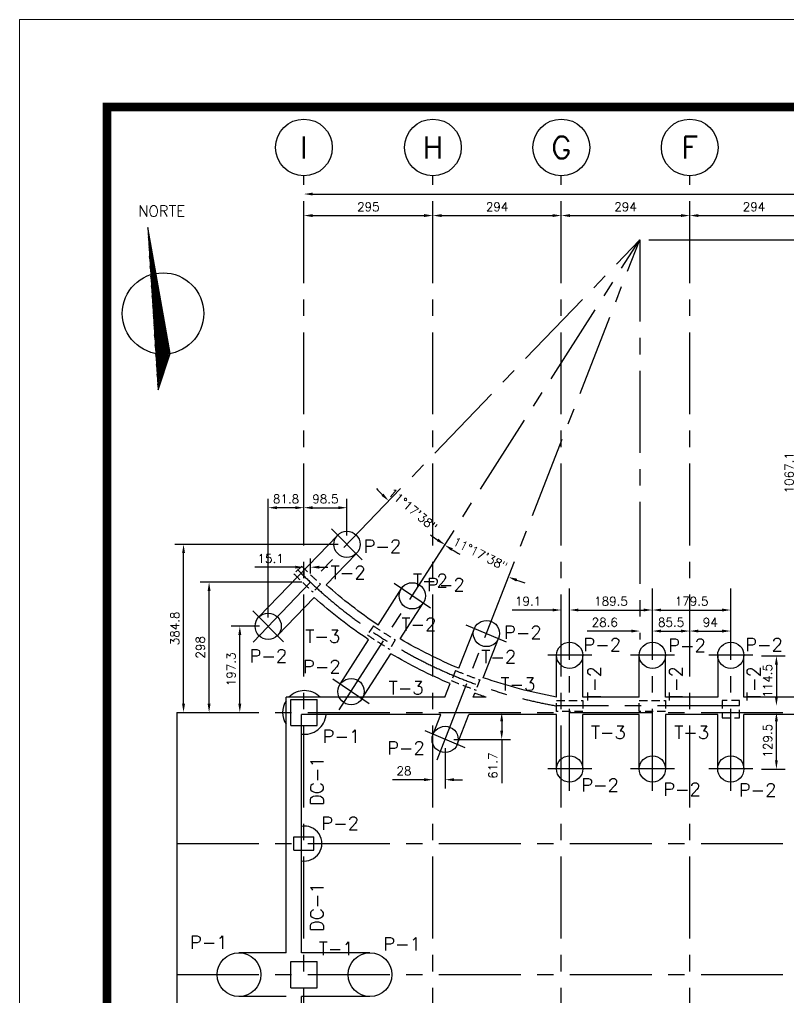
# Model space of a CAD drawing. Header units: inches. Extents: x 86960 to 403024, y -4000 to 57000.
# Drawn here: x 312024 to 329604, y 34640 to 57000 of the extents above; entities that cross this region are included whole.
import ezdxf
from ezdxf.enums import TextEntityAlignment as Align

# ---------------------------------------------------------------- set-up
doc = ezdxf.new("R2010")
doc.units = ezdxf.units.IN
doc.header["$LTSCALE"] = 1500
doc.header["$MEASUREMENT"] = 0
doc.linetypes.add('CENTER', pattern=[2, 1.25, -0.25, 0.25, -0.25])
doc.linetypes.add('HIDDEN2', pattern=[0.1875, 0.125, -0.0625])
doc.layers.get('Defpoints').update_dxf_attribs({"true_color": 0xffffff})
for name, color, linetype in [('3', 3, 'Continuous'), ('4', 4, 'CENTER'), ('5', 7, 'Continuous'), ('6', 7, 'Continuous'), ('8', 1, 'Continuous')]:
    doc.layers.add(name, color=color, linetype=linetype)
doc.layers.add('cambios', color=242, linetype='Continuous', lineweight=60, true_color=0xe00631)
doc.styles.add('ROMANS', font='ROMANS.shx', dxfattribs={"height": 200})
doc.dimstyles.get("Standard").update_dxf_attribs({"dimtxt": 0.18, "dimasz": 0.18, "dimexe": 0.18, "dimexo": 0.0625, "dimgap": 0.09, "dimtad": 0, "dimtih": 1, "dimtoh": 1, "dimdec": 4, "dimzin": 0, "dimdsep": 46, "dimtxsty": 'Standard', "dimcen": 0.09, "dimadec": 0, "dimazin": 0, "dimtfac": 1, "dimtdec": 4, "dimtofl": 0, "dimtmove": 0, "dimatfit": 3, "dimfxl": 1, "dimtolj": 1, "dimtzin": 0, "dimarcsym": 0})

# ---------------------------------------------------------------- blocks, each defined once
blk = doc.blocks.new('*X160')
at = {"color": 0}
for p, q in [((29683, 27986), (29906, 28209)), ((29693, 27978), (29994, 28279)), ((29664, 28003), (29730, 28069)), ((29674, 27995), (29818, 28139)), ((29002, 27358), (29643, 27999)), ((29009, 27348), (29664, 28003)), ((29017, 27338), (29674, 27995)), ((29026, 27329), (29683, 27986)), ((29034, 27319), (29693, 27978)), ((28987, 27378), (29467, 27858)), ((28994, 27368), (29555, 27928)), ((28980, 27389), (29379, 27788)), ((28966, 27411), (29204, 27648)), ((28973, 27400), (29291, 27718)), ((28954, 27434), (29028, 27508)), ((28960, 27422), (29116, 27578)), ((28715, 27212), (28940, 27437)), ((28740, 27220), (28954, 27434)), ((28765, 27228), (28960, 27422)), ((28791, 27235), (28966, 27411)), ((28816, 27243), (28973, 27400)), ((28664, 27197), (28764, 27297)), ((28690, 27205), (28852, 27367)), ((28841, 27250), (28980, 27389)), ((28867, 27258), (28987, 27378)), ((28892, 27265), (28994, 27368)), ((28917, 27273), (29002, 27358)), ((28942, 27281), (29009, 27348)), ((28968, 27288), (29017, 27338)), ((28993, 27296), (29026, 27329)), ((29018, 27303), (29034, 27319)), ((28639, 27190), (28677, 27227))]:
    blk.add_line(p, q, dxfattribs=at)
blk = doc.blocks.new('*D196')
at = {"layer": '5', "color": 0, "lineweight": -2, "transparency": 16777216}
for p, q in [((318534, 52713), (318534, 52713)), ((318734, 52513), (321287, 52513))]:
    blk.add_line(p, q, dxfattribs=at)
at = {"layer": '5', "color": 0, "transparency": 16777216}
for points in [[(318734, 52547), (318734, 52480), (318534, 52513)], [(321287, 52547), (321287, 52480), (321487, 52513)]]:
    blk.add_solid(points, dxfattribs=at)
at = {"layer": 'Defpoints', "color": 0, "transparency": 16777216}
for p in [(318534, 52513), (321487, 52513), (321487, 52513)]:
    blk.add_point(p, dxfattribs=at)
at = {"layer": '5', "color": 0, "transparency": 16777216, "insert": (320010, 52713), "char_height": 200, "attachment_point": 5, "style": 'ROMANS'}
blk.add_mtext('\\A1;295', dxfattribs=at)
blk = doc.blocks.new('*D197')
at = {"layer": '5', "color": 0, "lineweight": -2, "transparency": 16777216}
blk.add_line((321687, 52513), (324227, 52513), dxfattribs=at)
at = {"layer": '5', "color": 0, "transparency": 16777216}
for points in [[(321687, 52547), (321687, 52480), (321487, 52513)], [(324227, 52547), (324227, 52480), (324427, 52513)]]:
    blk.add_solid(points, dxfattribs=at)
at = {"layer": 'Defpoints', "color": 0, "transparency": 16777216}
for p in [(321487, 52513), (324427, 52513), (324427, 52513)]:
    blk.add_point(p, dxfattribs=at)
at = {"layer": '5', "color": 0, "transparency": 16777216, "insert": (322957, 52713), "char_height": 200, "attachment_point": 5, "style": 'ROMANS'}
blk.add_mtext('\\A1;294', dxfattribs=at)
blk = doc.blocks.new('*D198')
at = {"layer": '5', "color": 0, "lineweight": -2, "transparency": 16777216}
blk.add_line((324627, 52513), (327167, 52513), dxfattribs=at)
at = {"layer": '5', "color": 0, "transparency": 16777216}
for points in [[(324627, 52547), (324627, 52480), (324427, 52513)], [(327167, 52547), (327167, 52480), (327367, 52513)]]:
    blk.add_solid(points, dxfattribs=at)
at = {"layer": 'Defpoints', "color": 0, "transparency": 16777216}
for p in [(324427, 52513), (327367, 52513), (327367, 52513)]:
    blk.add_point(p, dxfattribs=at)
at = {"layer": '5', "color": 0, "transparency": 16777216, "insert": (325897, 52713), "char_height": 200, "attachment_point": 5, "style": 'ROMANS'}
blk.add_mtext('\\A1;294', dxfattribs=at)
blk = doc.blocks.new('*D199')
at = {"layer": '5', "color": 0, "lineweight": -2, "transparency": 16777216}
blk.add_line((327567, 52513), (330107, 52513), dxfattribs=at)
at = {"layer": '5', "color": 0, "transparency": 16777216}
for points in [[(327567, 52547), (327567, 52480), (327367, 52513)], [(330107, 52547), (330107, 52480), (330307, 52513)]]:
    blk.add_solid(points, dxfattribs=at)
at = {"layer": 'Defpoints', "color": 0, "transparency": 16777216}
for p in [(327367, 52513), (330307, 52513), (330307, 52513)]:
    blk.add_point(p, dxfattribs=at)
at = {"layer": '5', "color": 0, "transparency": 16777216, "insert": (328837, 52713), "char_height": 200, "attachment_point": 5, "style": 'ROMANS'}
blk.add_mtext('\\A1;294', dxfattribs=at)
blk = doc.blocks.new('*D204')
at = {"layer": '5', "color": 0, "lineweight": -2, "transparency": 16777216}
blk.add_line((318734, 53006), (341867, 53006), dxfattribs=at)
at = {"layer": '5', "color": 0, "transparency": 16777216}
for points in [[(318734, 53039), (318734, 52973), (318534, 53006)], [(341867, 53039), (341867, 52973), (342067, 53006)]]:
    blk.add_solid(points, dxfattribs=at)
at = {"layer": 'Defpoints', "color": 0, "transparency": 16777216}
for p in [(318534, 53006), (342067, 53006), (342067, 53006)]:
    blk.add_point(p, dxfattribs=at)
at = {"layer": '5', "color": 0, "transparency": 16777216, "insert": (330300, 53206), "char_height": 200, "attachment_point": 5, "style": 'ROMANS'}
blk.add_mtext('\\A1;2353.3', dxfattribs=at)
blk = doc.blocks.new('*D302')
at = {"layer": '5', "color": 0, "lineweight": -2, "transparency": 16777216}
for start, end in [(223.3508, 224.7321), (238.7888, 240.1702)]:
    blk.add_arc((326227, 51961), 8296, start, end, dxfattribs=at)
at = {"layer": '5', "color": 0, "transparency": 16777216}
for points in [[(320357, 46147), (320310, 46099), (320476, 45983)], [(321910, 44838), (321946, 44895), (321758, 44972)]]:
    blk.add_solid(points, dxfattribs=at)
at = {"layer": 'Defpoints', "color": 0, "transparency": 16777216}
for p in [(326227, 51961), (326227, 51961), (321309, 45281), (317369, 42753), (319344, 41197)]:
    blk.add_point(p, dxfattribs=at)
at = {"layer": '5', "color": 0, "transparency": 16777216, "insert": (321029, 45779), "char_height": 200, "attachment_point": 5, "rotation": 319.9474, "style": 'ROMANS'}
blk.add_mtext('\\A1;11°17\'38"', dxfattribs=at)
blk = doc.blocks.new('*D303')
at = {"layer": '5', "color": 0, "lineweight": -2, "transparency": 16777216}
for start, end in [(234.6418, 236.0246), (250.0841, 251.4669)]:
    blk.add_arc((326227, 51961), 8287, start, end, dxfattribs=at)
at = {"layer": '5', "color": 0, "transparency": 16777216}
for points in [[(321614, 45117), (321577, 45061), (321763, 44979)], [(323392, 44139), (323416, 44201), (323217, 44240)]]:
    blk.add_solid(points, dxfattribs=at)
at = {"layer": 'Defpoints', "color": 0, "transparency": 16777216}
for p in [(326227, 51961), (326227, 51961), (322231, 44701), (319344, 41197), (321586, 40057)]:
    blk.add_point(p, dxfattribs=at)
at = {"layer": '5', "color": 0, "transparency": 16777216, "insert": (322571, 44769), "char_height": 200, "attachment_point": 5, "rotation": 333.0544, "style": 'ROMANS'}
blk.add_mtext('\\A1;11°17\'38"', dxfattribs=at)
blk = doc.blocks.new('*D304')
at = {"layer": '5', "color": 0, "lineweight": -2, "transparency": 16777216}
for p, q in [((326427, 51961), (330043, 51961)), ((329843, 51761), (329843, 41490)), ((329858, 41290), (330043, 41290))]:
    blk.add_line(p, q, dxfattribs=at)
at = {"layer": '5', "color": 0, "transparency": 16777216}
for points in [[(329809, 51761), (329876, 51761), (329843, 51961)], [(329809, 41490), (329876, 41490), (329843, 41290)]]:
    blk.add_solid(points, dxfattribs=at)
at = {"layer": 'Defpoints', "color": 0, "transparency": 16777216}
for p in [(326227, 51961), (329658, 41290), (329843, 41290)]:
    blk.add_point(p, dxfattribs=at)
at = {"layer": '5', "color": 0, "transparency": 16777216, "insert": (329643, 46626), "char_height": 200, "attachment_point": 5, "rotation": 90, "style": 'ROMANS'}
blk.add_mtext('\\A1;1067.1', dxfattribs=at)
blk = doc.blocks.new('*D222')
at = {"layer": '5', "color": 0, "lineweight": -2, "transparency": 16777216}
for p, q in [((329007, 42435), (329551, 42435)), ((329351, 42235), (329351, 41490))]:
    blk.add_line(p, q, dxfattribs=at)
at = {"layer": '5', "color": 0, "transparency": 16777216}
for points in [[(329318, 42235), (329384, 42235), (329351, 42435)], [(329318, 41490), (329384, 41490), (329351, 41290)]]:
    blk.add_solid(points, dxfattribs=at)
at = {"layer": 'Defpoints', "color": 0, "transparency": 16777216}
for p in [(328807, 42435), (329351, 41290), (329351, 41290)]:
    blk.add_point(p, dxfattribs=at)
at = {"layer": '5', "color": 0, "transparency": 16777216, "insert": (329151, 41863), "char_height": 200, "attachment_point": 5, "rotation": 90, "style": 'ROMANS'}
blk.add_mtext('\\A1;114.5', dxfattribs=at)
blk = doc.blocks.new('*D223')
at = {"layer": '5', "color": 0, "lineweight": -2, "transparency": 16777216}
blk.add_line((324818, 43485), (326312, 43485), dxfattribs=at)
at = {"layer": '5', "color": 0, "transparency": 16777216}
for points in [[(324818, 43518), (324818, 43452), (324618, 43485)], [(326312, 43518), (326312, 43452), (326512, 43485)]]:
    blk.add_solid(points, dxfattribs=at)
at = {"layer": 'Defpoints', "color": 0, "transparency": 16777216}
for p in [(324618, 43485), (326512, 43485), (326512, 43485)]:
    blk.add_point(p, dxfattribs=at)
at = {"layer": '5', "color": 0, "transparency": 16777216, "insert": (325565, 43685), "char_height": 200, "attachment_point": 5, "style": 'ROMANS'}
blk.add_mtext('\\A1;189.5', dxfattribs=at)
blk = doc.blocks.new('*D224')
at = {"layer": '5', "color": 0, "lineweight": -2, "transparency": 16777216}
blk.add_line((326712, 43485), (328107, 43485), dxfattribs=at)
at = {"layer": '5', "color": 0, "transparency": 16777216}
for points in [[(326712, 43518), (326712, 43452), (326512, 43485)], [(328107, 43518), (328107, 43452), (328307, 43485)]]:
    blk.add_solid(points, dxfattribs=at)
at = {"layer": 'Defpoints', "color": 0, "transparency": 16777216}
for p in [(326512, 43485), (328307, 43485), (328307, 43485)]:
    blk.add_point(p, dxfattribs=at)
at = {"layer": '5', "color": 0, "transparency": 16777216, "insert": (327410, 43685), "char_height": 200, "attachment_point": 5, "style": 'ROMANS'}
blk.add_mtext('\\A1;179.5', dxfattribs=at)
blk = doc.blocks.new('*D225')
at = {"layer": '5', "color": 0, "lineweight": -2, "transparency": 16777216}
for p, q in [((329351, 40045), (329351, 40940)), ((329007, 39845), (329551, 39845))]:
    blk.add_line(p, q, dxfattribs=at)
at = {"layer": '5', "color": 0, "transparency": 16777216}
for points in [[(329318, 40940), (329384, 40940), (329351, 41140)], [(329318, 40045), (329384, 40045), (329351, 39845)]]:
    blk.add_solid(points, dxfattribs=at)
at = {"layer": 'Defpoints', "color": 0, "transparency": 16777216}
for p in [(329351, 41140), (329351, 41140), (328807, 39845)]:
    blk.add_point(p, dxfattribs=at)
at = {"layer": '5', "color": 0, "transparency": 16777216, "insert": (329151, 40493), "char_height": 200, "attachment_point": 5, "rotation": 90, "style": 'ROMANS'}
blk.add_mtext('\\A1;129.5', dxfattribs=at)
blk = doc.blocks.new('*D305')
at = {"layer": '5', "color": 0, "lineweight": -2, "transparency": 16777216}
for p, q in [((323062, 40940), (323062, 40723)), ((321967, 40523), (323262, 40523)), ((323062, 40523), (323062, 39523))]:
    blk.add_line(p, q, dxfattribs=at)
at = {"layer": '5', "color": 0, "transparency": 16777216}
for points in [[(323028, 40940), (323095, 40940), (323062, 41140)], [(323028, 40723), (323095, 40723), (323062, 40523)]]:
    blk.add_solid(points, dxfattribs=at)
at = {"layer": 'Defpoints', "color": 0, "transparency": 16777216}
for p in [(323062, 41140), (321767, 40523), (323062, 40523)]:
    blk.add_point(p, dxfattribs=at)
at = {"layer": '5', "color": 0, "transparency": 16777216, "insert": (322862, 39923), "char_height": 200, "attachment_point": 5, "rotation": 90, "style": 'ROMANS'}
blk.add_mtext('\\A1;61.7', dxfattribs=at)
blk = doc.blocks.new('*D306')
at = {"layer": '5', "color": 0, "lineweight": -2, "transparency": 16777216}
for p, q in [((317516, 43113), (316867, 43113)), ((317067, 41340), (317067, 42913))]:
    blk.add_line(p, q, dxfattribs=at)
at = {"layer": '5', "color": 0, "transparency": 16777216}
for points in [[(317033, 42913), (317100, 42913), (317067, 43113)], [(317033, 41340), (317100, 41340), (317067, 41140)]]:
    blk.add_solid(points, dxfattribs=at)
at = {"layer": 'Defpoints', "color": 0, "transparency": 16777216}
for p in [(317067, 43113), (317716, 43113), (317067, 41140)]:
    blk.add_point(p, dxfattribs=at)
at = {"layer": '5', "color": 0, "transparency": 16777216, "insert": (316867, 42127), "char_height": 200, "attachment_point": 5, "rotation": 90, "style": 'ROMANS'}
blk.add_mtext('\\A1;197.3', dxfattribs=at)
blk = doc.blocks.new('*D307')
at = {"layer": '5', "color": 0, "lineweight": -2, "transparency": 16777216}
for p, q in [((317716, 43313), (317716, 46027)), ((318334, 45827), (317916, 45827))]:
    blk.add_line(p, q, dxfattribs=at)
at = {"layer": '5', "color": 0, "transparency": 16777216}
for points in [[(317916, 45860), (317916, 45793), (317716, 45827)], [(318334, 45860), (318334, 45793), (318534, 45827)]]:
    blk.add_solid(points, dxfattribs=at)
at = {"layer": 'Defpoints', "color": 0, "transparency": 16777216}
for p in [(317716, 45827), (318534, 45827), (317716, 43113)]:
    blk.add_point(p, dxfattribs=at)
at = {"layer": '5', "color": 0, "transparency": 16777216, "insert": (318125, 46027), "char_height": 200, "attachment_point": 5, "style": 'ROMANS'}
blk.add_mtext('\\A1;81.8', dxfattribs=at)
blk = doc.blocks.new('*D308')
at = {"layer": '5', "color": 0, "lineweight": -2, "transparency": 16777216}
for p, q in [((319519, 45188), (319519, 46027)), ((318734, 45827), (319319, 45827))]:
    blk.add_line(p, q, dxfattribs=at)
at = {"layer": '5', "color": 0, "transparency": 16777216}
for points in [[(318734, 45860), (318734, 45793), (318534, 45827)], [(319319, 45860), (319319, 45793), (319519, 45827)]]:
    blk.add_solid(points, dxfattribs=at)
at = {"layer": 'Defpoints', "color": 0, "transparency": 16777216}
for p in [(318534, 45827), (319519, 45827), (319519, 44988)]:
    blk.add_point(p, dxfattribs=at)
at = {"layer": '5', "color": 0, "transparency": 16777216, "insert": (319027, 46027), "char_height": 200, "attachment_point": 5, "style": 'ROMANS'}
blk.add_mtext('\\A1;98.5', dxfattribs=at)
blk = doc.blocks.new('*D309')
at = {"layer": '5', "color": 0, "lineweight": -2, "transparency": 16777216}
for p, q in [((319319, 44988), (315579, 44988)), ((315779, 41340), (315779, 44788))]:
    blk.add_line(p, q, dxfattribs=at)
at = {"layer": '5', "color": 0, "transparency": 16777216}
for points in [[(315745, 44788), (315812, 44788), (315779, 44988)], [(315745, 41340), (315812, 41340), (315779, 41140)]]:
    blk.add_solid(points, dxfattribs=at)
at = {"layer": 'Defpoints', "color": 0, "transparency": 16777216}
for p in [(315779, 44988), (319519, 44988), (315779, 41140)]:
    blk.add_point(p, dxfattribs=at)
at = {"layer": '5', "color": 0, "transparency": 16777216, "insert": (315579, 43064), "char_height": 200, "attachment_point": 5, "rotation": 90, "style": 'ROMANS'}
blk.add_mtext('\\A1;384.8', dxfattribs=at)
blk = doc.blocks.new('*D310')
at = {"layer": '5', "color": 0, "lineweight": -2, "transparency": 16777216}
for p, q in [((318484, 44120), (316163, 44120)), ((316363, 41340), (316363, 43920))]:
    blk.add_line(p, q, dxfattribs=at)
at = {"layer": '5', "color": 0, "transparency": 16777216}
for points in [[(316330, 43920), (316397, 43920), (316363, 44120)], [(316330, 41340), (316397, 41340), (316363, 41140)]]:
    blk.add_solid(points, dxfattribs=at)
at = {"layer": 'Defpoints', "color": 0, "transparency": 16777216}
for p in [(316363, 44120), (318684, 44120), (316363, 41140)]:
    blk.add_point(p, dxfattribs=at)
at = {"layer": '5', "color": 0, "transparency": 16777216, "insert": (316163, 42630), "char_height": 200, "attachment_point": 5, "rotation": 90, "style": 'ROMANS'}
blk.add_mtext('\\A1;298', dxfattribs=at)
blk = doc.blocks.new('*D311')
at = {"layer": '5', "color": 0, "lineweight": -2, "transparency": 16777216}
for p, q in [((318684, 44320), (318684, 44665)), ((318334, 44465), (317410, 44465)), ((318534, 44391), (318534, 44265)), ((318884, 44465), (319084, 44465))]:
    blk.add_line(p, q, dxfattribs=at)
at = {"layer": '5', "color": 0, "transparency": 16777216}
for points in [[(318334, 44499), (318334, 44432), (318534, 44465)], [(318884, 44499), (318884, 44432), (318684, 44465)]]:
    blk.add_solid(points, dxfattribs=at)
at = {"layer": 'Defpoints', "color": 0, "transparency": 16777216}
for p in [(318534, 44591), (318534, 44465), (318684, 44120)]:
    blk.add_point(p, dxfattribs=at)
at = {"layer": '5', "color": 0, "transparency": 16777216, "insert": (317772, 44665), "char_height": 200, "attachment_point": 5, "style": 'ROMANS'}
blk.add_mtext('\\A1;15.1', dxfattribs=at)
blk = doc.blocks.new('*D312')
at = {"layer": '5', "color": 0, "lineweight": -2, "transparency": 16777216}
for p, q in [((321767, 40323), (321767, 39402)), ((321287, 39602), (320563, 39602)), ((321967, 39602), (322167, 39602))]:
    blk.add_line(p, q, dxfattribs=at)
at = {"layer": '5', "color": 0, "transparency": 16777216}
for points in [[(321287, 39635), (321287, 39568), (321487, 39602)], [(321967, 39635), (321967, 39568), (321767, 39602)]]:
    blk.add_solid(points, dxfattribs=at)
at = {"layer": 'Defpoints', "color": 0, "transparency": 16777216}
for p in [(321767, 40523), (321487, 39602), (321487, 39602)]:
    blk.add_point(p, dxfattribs=at)
at = {"layer": '5', "color": 0, "transparency": 16777216, "insert": (320825, 39802), "char_height": 200, "attachment_point": 5, "style": 'ROMANS'}
blk.add_mtext('\\A1;28', dxfattribs=at)
blk = doc.blocks.new('*D226')
at = {"layer": '5', "color": 0, "lineweight": -2, "transparency": 16777216}
for p, q in [((324227, 43485), (323303, 43485)), ((324818, 43485), (325018, 43485))]:
    blk.add_line(p, q, dxfattribs=at)
at = {"layer": '5', "color": 0, "transparency": 16777216}
for points in [[(324227, 43518), (324227, 43452), (324427, 43485)], [(324818, 43518), (324818, 43452), (324618, 43485)]]:
    blk.add_solid(points, dxfattribs=at)
at = {"layer": 'Defpoints', "color": 0, "transparency": 16777216}
for p in [(324427, 43485), (324427, 43485), (324618, 43485)]:
    blk.add_point(p, dxfattribs=at)
at = {"layer": '5', "color": 0, "transparency": 16777216, "insert": (323665, 43685), "char_height": 200, "attachment_point": 5, "style": 'ROMANS'}
blk.add_mtext('\\A1;19.1', dxfattribs=at)
blk = doc.blocks.new('*D227')
at = {"layer": '5', "color": 0, "lineweight": -2, "transparency": 16777216}
for p, q in [((326027, 43004), (325017, 43004)), ((326712, 43004), (326912, 43004))]:
    blk.add_line(p, q, dxfattribs=at)
at = {"layer": '5', "color": 0, "transparency": 16777216}
for points in [[(326027, 43037), (326027, 42970), (326227, 43004)], [(326712, 43037), (326712, 42970), (326512, 43004)]]:
    blk.add_solid(points, dxfattribs=at)
at = {"layer": 'Defpoints', "color": 0, "transparency": 16777216}
for p in [(326227, 43004), (326227, 43004), (326512, 43004)]:
    blk.add_point(p, dxfattribs=at)
at = {"layer": '5', "color": 0, "transparency": 16777216, "insert": (325422, 43204), "char_height": 200, "attachment_point": 5, "style": 'ROMANS'}
blk.add_mtext('\\A1;28.6', dxfattribs=at)
blk = doc.blocks.new('*D228')
at = {"layer": '5', "color": 0, "lineweight": -2, "transparency": 16777216}
blk.add_line((326712, 43004), (327167, 43004), dxfattribs=at)
at = {"layer": '5', "color": 0, "transparency": 16777216}
for points in [[(326712, 43037), (326712, 42970), (326512, 43004)], [(327167, 43037), (327167, 42970), (327367, 43004)]]:
    blk.add_solid(points, dxfattribs=at)
at = {"layer": 'Defpoints', "color": 0, "transparency": 16777216}
for p in [(326512, 43004), (327367, 43004), (327367, 43004)]:
    blk.add_point(p, dxfattribs=at)
at = {"layer": '5', "color": 0, "transparency": 16777216, "insert": (326940, 43204), "char_height": 200, "attachment_point": 5, "style": 'ROMANS'}
blk.add_mtext('\\A1;85.5', dxfattribs=at)
blk = doc.blocks.new('*D229')
at = {"layer": '5', "color": 0, "lineweight": -2, "transparency": 16777216}
for p, q in [((327567, 43004), (328107, 43004)), ((328307, 42804), (328307, 42804))]:
    blk.add_line(p, q, dxfattribs=at)
at = {"layer": '5', "color": 0, "transparency": 16777216}
for points in [[(327567, 43037), (327567, 42970), (327367, 43004)], [(328107, 43037), (328107, 42970), (328307, 43004)]]:
    blk.add_solid(points, dxfattribs=at)
at = {"layer": 'Defpoints', "color": 0, "transparency": 16777216}
for p in [(327367, 43004), (328307, 43004), (328307, 43004)]:
    blk.add_point(p, dxfattribs=at)
at = {"layer": '5', "color": 0, "transparency": 16777216, "insert": (327837, 43204), "char_height": 200, "attachment_point": 5, "style": 'ROMANS'}
blk.add_mtext('\\A1;94', dxfattribs=at)

msp = doc.modelspace()

# ---------------------------------------------------------------- linework, layer by layer
at = {"const_width": 198}
msp.add_lwpolyline([(314024.05, -1999.97), (401024.05, -1999.97), (401024.05, 55000.03), (314024.05, 55000.03)], close=True, dxfattribs=at)
at = {"layer": '3'}
for p, q in [((317505.6, 43327.37), (319308.67, 45201.92)), ((319044.2, 44061.46), (319729.74, 44774.17)), ((320231.88, 43141.9), (320766.43, 43977.98)), ((317926.67, 42899.62), (318766.72, 43772.98)), ((320739.82, 42822.49), (321263.12, 43640.98)), ((322080.27, 42151.65), (322435.66, 43063.23)), ((319365.39, 41786.61), (320016.38, 42804.82)), ((322640.39, 41936.53), (322988.73, 42830.03)), ((319862.07, 41449.61), (320524.22, 42485.28)), ((324317.64, 41493.26), (324317.64, 42456.98)), ((324917.64, 41490.11), (324917.64, 42440.59)), ((326212.22, 41490.11), (326212.22, 42456.98)), ((328606.84, 41490.11), (328606.84, 42440.59)), ((321763.88, 41490.11), (321884.66, 41799.9)), ((321763.88, 41490.11), (318125.34, 41490.11)), ((322407.87, 41490.11), (322443.68, 41581.96)), ((322709.82, 41490.11), (322407.87, 41490.11)), ((326212.22, 41490.11), (324917.64, 41490.11)), ((330306.94, 41490.11), (328606.84, 41490.11)), ((321666.42, 41090.11), (318475.34, 41090.11)), ((321490.91, 40639.91), (321666.42, 41090.11)), ((322043.97, 40406.71), (322310.4, 41090.11)), ((324317.64, 41090.11), (322310.4, 41090.11)), ((324317.64, 39856.01), (324317.64, 41090.11)), ((326212.22, 41090.11), (324917.64, 41090.11)), ((324917.64, 39839.62), (324917.64, 41090.11)), ((326212.22, 39856.01), (326212.22, 41090.11)), ((328606.84, 39839.62), (328606.84, 41090.11)), ((330306.94, 41090.11), (328606.84, 41090.11)), ((318125.34, 35640.11), (317046.94, 35640.11)), ((320046.94, 35640.11), (318475.34, 35640.11)), ((318125.34, 34640.11), (317046.94, 34640.11)), ((320046.94, 34640.11), (318475.34, 34640.11))]:
    msp.add_line(p, q, dxfattribs=at)
at = {"layer": '3', "color": 7, "linetype": 'HIDDEN2'}
for p, q in [((318484.88, 44490.5), (318306.72, 44315.12)), ((318484.9, 44490.49), (318306.73, 44315.11)), ((318912.35, 44079.34), (318744.02, 43894.5)), ((318912.34, 44079.34), (318744.02, 43894.5)), ((320127.3, 43121.91), (319986.94, 42915.03)), ((320627, 42802.43), (320498.14, 42588.2)), ((322005.93, 42101.47), (321908.8, 41871.11)), ((322558.52, 41886.04), (322474.11, 41650.73))]:
    msp.add_line(p, q, dxfattribs=at)
at = {"layer": '3', "lineweight": -2}
for p, q in [((318125.34, 35640.11), (318125.34, 41490.11)), ((318475.34, 35640.11), (318475.34, 41090.11)), ((318475.34, 29640.11), (318475.34, 34640.11))]:
    msp.add_line(p, q, dxfattribs=at)
at = {"layer": '3'}
for points in [[(320231.88, 43141.9, -0.03484939), (319044.2, 44061.46, -0.03484939)], [(320016.38, 42804.82, -0.03536657), (318766.72, 43772.98, -0.03536657)], [(322080.27, 42151.65, -0.034777), (320739.82, 42822.49, -0.034777)], [(321884.66, 41799.9, -0.0340775), (320524.22, 42485.28, -0.0340775)], [(324317.64, 41493.26, -0.04026666), (322640.39, 41936.53, -0.04026666)], [(322709.82, 41490.11, -0.00629126), (322443.68, 41581.96, -0.00629126)]]:
    msp.add_lwpolyline(points, format="xyb", dxfattribs=at)
for points in [[(328006.84, 42456.98), (328006.84, 41490.11), (326812.22, 41490.11), (326812.22, 42440.59)], [(326212.22, 41490.11), (324917.64, 41490.11)], [(324317.64, 41090.11), (324300.22, 41090.11)], [(326212.22, 41090.11), (324917.64, 41090.11)], [(328006.84, 39856.01), (328006.84, 41090.11), (326812.22, 41090.11), (326812.22, 39839.62)]]:
    msp.add_lwpolyline(points, dxfattribs=at)
at = {"layer": '3', "color": 7, "linetype": 'HIDDEN2'}
for points in [[(324917.64, 41415.11), (324917.64, 41165.11), (324317.64, 41165.11), (324317.64, 41415.11)], [(326812.22, 41415.11), (326812.22, 41165.11), (326212.22, 41165.11), (326212.22, 41415.11)], [(328106.84, 41415.11), (328106.84, 41015.11), (328506.84, 41015.11), (328506.84, 41415.11)]]:
    msp.add_lwpolyline(points, close=True, dxfattribs=at)
at = {"layer": '3'}
for centre, radius in [((319519.21, 44988.05), 300.11), ((321014.77, 43809.48), 300.11), ((317716.13, 43113.49), 300.11), ((322712.19, 42946.63), 300.11), ((324617.64, 42448.79), 300.11), ((326512.22, 42448.79), 300.11), ((328306.84, 42448.79), 300.11), ((319613.73, 41618.11), 300.11), ((321767.44, 40523.31), 300.11), ((324617.64, 39847.82), 300.11), ((326512.22, 39847.82), 300.11), ((328306.84, 39847.82), 300.11), ((317046.94, 35140.11), 500), ((320046.94, 35140.11), 500)]:
    msp.add_circle(centre, radius, dxfattribs=at)
at = {"layer": '3', "color": 7, "linetype": 'HIDDEN2'}
for radius, start, end in [(11113.43, 224.549303, 227.677817), (11113.43, 224.549345, 227.67786), (10863.43, 224.549345, 227.67786), (10863.43, 235.843149, 238.971664), (11113.43, 235.843149, 238.971664), (10863.43, 247.137038, 250.265552), (11113.43, 247.137038, 250.265552)]:
    msp.add_arc((326226.68, 52111.44), radius, start, end, dxfattribs=at)
at = {"layer": '3'}
for centre, radius, start, end in [((318546.94, 41140.11), 500, 44.427004, 135.572996), ((318546.94, 41140.11), 500, 147.479591, 212.520409), ((318546.94, 41140.11), 500, 261.766941, 354.26083), ((318546.94, 38140.11), 400, 259.688482, 100.311518)]:
    msp.add_arc(centre, radius, start, end, dxfattribs=at)
at = {"layer": '4', "lineweight": -2}
for p, q in [((318533.94, -34.89), (318533.94, 53421.34)), ((321486.94, -34.89), (321486.94, 53421.34)), ((324426.94, -34.89), (324426.94, 53421.34)), ((327366.94, -34.89), (327366.94, 53421.34)), ((315625.34, 41140.11), (346501.21, 41140.11)), ((315625.34, 38140.11), (346501.21, 38140.11)), ((315625.34, 35140.11), (346501.21, 35140.11))]:
    msp.add_line(p, q, dxfattribs=at)
at = {"layer": '4'}
for p, q in [((317369.39, 42753), (326226.68, 51961.44)), ((319344.3, 41196.69), (326226.68, 51961.44)), ((321585.76, 40057.29), (326226.68, 51961.44)), ((326226.68, 51961.44), (326226.68, 42811.53)), ((319870.1, 44631.59), (319168.31, 45344.51)), ((321428.68, 43528.65), (320600.87, 44090.32)), ((324617.64, 39347.63), (324617.64, 43980.76)), ((326512.22, 39347.63), (326512.22, 43980.76)), ((328306.84, 39347.63), (328306.84, 43980.76)), ((318067.02, 42757.04), (317365.24, 43469.95)), ((323173.08, 42752.3), (322251.3, 43140.97)), ((325122, 42448.79), (324117.43, 42448.79)), ((327016.57, 42448.79), (326012, 42448.79)), ((328811.2, 42448.79), (327806.63, 42448.79)), ((320027.64, 41337.27), (319199.82, 41898.94)), ((322228.33, 40328.97), (321306.55, 40717.65)), ((325122, 39847.82), (324117.43, 39847.82)), ((327016.57, 39847.82), (326012, 39847.82)), ((328811.2, 39847.82), (327806.63, 39847.82))]:
    msp.add_line(p, q, dxfattribs=at)
msp.add_lwpolyline([(328506.89, 41290.11), (324317.75, 41290.11, -0.15590655), (318395.92, 44402.8)], format="xyb", dxfattribs=at)
at = {"layer": '4', "color": 2, "linetype": 'Continuous'}
for centre in [(318533.94, 54071.34), (321486.94, 54071.34), (324426.94, 54071.34), (327366.94, 54071.34)]:
    msp.add_circle(centre, 650, dxfattribs=at)
at = {"layer": '6'}
for p, q in [((315470.3, 49354.46), (314961.24, 52241.51)), ((314961.24, 52241.51), (315196.04, 48524.84)), ((315196.04, 48524.84), (315470.3, 49354.46)), ((315625.34, 41140.11), (315625.34, 5140.11))]:
    msp.add_line(p, q, dxfattribs=at)
at = {"layer": '6', "color": 2}
msp.add_circle((315308.54, 50271.89), 931.58, dxfattribs=at)
at = {"layer": '8', "lineweight": -2}
for p, q in [((318233.94, 41440.11), (318833.94, 41440.11)), ((318233.94, 40840.11), (318233.94, 41440.11)), ((318833.94, 40840.11), (318833.94, 41440.11)), ((318233.94, 40840.11), (318833.94, 40840.11)), ((318303.94, 38290.11), (318763.94, 38290.11)), ((318303.94, 37990.11), (318303.94, 38290.11)), ((318763.94, 37990.11), (318763.94, 38290.11)), ((318303.94, 37990.11), (318763.94, 37990.11)), ((318233.94, 35440.11), (318833.94, 35440.11)), ((318233.94, 34840.11), (318233.94, 35440.11)), ((318833.94, 34840.11), (318833.94, 35440.11)), ((318233.94, 34840.11), (318833.94, 34840.11))]:
    msp.add_line(p, q, dxfattribs=at)
at = {"layer": 'cambios', "color": 7, "lineweight": 5}
msp.add_lwpolyline([(312024.05, 57000.03), (403024.05, 57000.03), (403024.05, -3999.97), (312024.05, -3999.97)], close=True, dxfattribs=at)

# ---------------------------------------------------------------- block references
at = {"layer": '6', "xscale": 1.99999999999503, "yscale": 2, "zscale": 2, "rotation": 55.00000000004638}
msp.add_blockref('*X160', (326897.28, -29555.59), dxfattribs=at)

# ---------------------------------------------------------------- texts
at = {"layer": '4', "color": 2, "style": 'ROMANS'}
for s, p in [('I', (318533.94, 54071.34)), ('H', (321486.94, 54071.34)), ('G', (324426.94, 54071.34)), ('F', (327366.94, 54071.34))]:
    msp.add_text(s, height=500, dxfattribs=at).set_placement(p, align=Align.MIDDLE)
at = {"layer": '6', "color": 2, "style": 'ROMANS'}
for s, height, p in [('NORTE', 250, (314741.58, 52490.48)), ('P-2', 300, (319900.2, 44795.23)), ('P-2', 300, (321352.65, 43914.64)), ('P-2', 300, (323115.18, 42822.06)), ('P-2', 300, (324932.09, 42541.45)), ('P-2', 300, (326874.14, 42525.15)), ('P-2', 300, (328636.66, 42541.45)), ('P-2', 300, (317289.04, 42283.92)), ('P-2', 300, (318513.02, 42039.31)), ('P-1', 300, (318963.52, 40442.88)), ('P-2', 300, (320439.19, 40176.21)), ('P-2', 300, (324883.13, 39328.93)), ('P-2', 300, (326759.9, 39231.09)), ('P-2', 300, (328489.79, 39214.78)), ('P-2', 300, (318932.95, 38453.63)), ('P-1', 300, (315925.72, 35728.33)), ('P-1', 300, (320350.84, 35691.48))]:
    msp.add_text(s, height=height, dxfattribs=at).set_placement(p)
at = {"layer": '6', "color": 3, "style": 'ROMANS'}
for s, p in [('T-2', (319148.9, 44193.59)), ('T-2', (321030.81, 44010.96)), ('T-2', (321030.81, 44010.96)), ('T-2', (320767.37, 43008.78)), ('T-3', (318567.36, 42734.1)), ('T-2', (322597.15, 42265.56)), ('T-3', (320476.8, 41554.28)), ('T-3', (323034.9, 41640.09)), ('T-3', (325104.75, 40534.6)), ('T-3', (327013.36, 40534.6)), ('T-1', (318874.41, 35589.05))]:
    msp.add_text(s, height=300, dxfattribs=at).set_placement(p)
for s, p in [('T-2', (325332.14, 41404.03)), ('T-2', (325332.14, 41404.03)), ('T-2', (327202.02, 41404.03)), ('T-2', (328984.77, 41404.03)), ('DC-1', (318981.67, 39002.57)), ('DC-1', (318981.67, 36118.01))]:
    msp.add_text(s, height=300, rotation=90, dxfattribs=at).set_placement(p)

# ---------------------------------------------------------------- dimensions: what is measured, and where the dimension line sits
at = {"layer": '5'}
for base, p1, p2, override, picture, middle in [((342066.94, 53006.03), (318533.94, 53006.03), (342066.94, 53006.03), {"dimtxt": 200, "dimasz": 200, "dimexe": 200, "dimexo": 200, "dimgap": 100, "dimtad": 1, "dimtih": 0, "dimtoh": 0, "dimdec": 1, "dimlfac": 0.1, "dimzin": 12, "dimtxsty": 'ROMANS', "dimazin": 3, "dimtdec": 1}, '*D204', (330300.44, 53206.03)), ((321486.94, 52513.41), (318533.94, 52513.41), (321486.94, 52513.41), {"dimtxt": 200, "dimasz": 200, "dimexe": 200, "dimexo": 200, "dimgap": 100, "dimtad": 1, "dimtih": 0, "dimtoh": 0, "dimdec": 0, "dimlfac": 0.1, "dimtxsty": 'ROMANS', "dimazin": 3, "dimtdec": 0}, '*D196', (320010.44, 52713.41)), ((324426.94, 52513.41), (321486.94, 52513.41), (324426.94, 52513.41), {"dimtxt": 200, "dimasz": 200, "dimexe": 200, "dimexo": 200, "dimgap": 100, "dimtad": 1, "dimtih": 0, "dimtoh": 0, "dimdec": 0, "dimlfac": 0.1, "dimtxsty": 'ROMANS', "dimazin": 3, "dimtdec": 0}, '*D197', (322956.94, 52713.41)), ((327366.94, 52513.41), (324426.94, 52513.41), (327366.94, 52513.41), {"dimtxt": 200, "dimasz": 200, "dimexe": 200, "dimexo": 200, "dimgap": 100, "dimtad": 1, "dimtih": 0, "dimtoh": 0, "dimdec": 0, "dimlfac": 0.1, "dimtxsty": 'ROMANS', "dimazin": 3, "dimtdec": 0}, '*D198', (325896.94, 52713.41)), ((330306.94, 52513.41), (327366.94, 52513.41), (330306.94, 52513.41), {"dimtxt": 200, "dimasz": 200, "dimexe": 200, "dimexo": 200, "dimgap": 100, "dimtad": 1, "dimtih": 0, "dimtoh": 0, "dimdec": 1, "dimlfac": 0.1, "dimzin": 12, "dimtxsty": 'ROMANS', "dimazin": 3, "dimtdec": 1}, '*D199', (328836.94, 52713.41)), ((317716.13, 45826.6), (318533.94, 45826.6), (317716.13, 43113.49), {"dimtxt": 200, "dimasz": 200, "dimexe": 200, "dimexo": 200, "dimgap": 100, "dimtad": 1, "dimtih": 0, "dimtoh": 0, "dimdec": 1, "dimlfac": 0.1, "dimzin": 12, "dimtxsty": 'ROMANS', "dimaunit": 1, "dimadec": 3, "dimazin": 3, "dimtdec": 1}, '*D307', (318125.04, 46026.6)), ((319519.21, 45826.6), (318533.94, 45826.6), (319519.21, 44988.05), {"dimtxt": 200, "dimasz": 200, "dimexe": 200, "dimexo": 200, "dimgap": 100, "dimtad": 1, "dimtih": 0, "dimtoh": 0, "dimdec": 1, "dimlfac": 0.1, "dimzin": 12, "dimtxsty": 'ROMANS', "dimaunit": 1, "dimadec": 3, "dimazin": 3, "dimtdec": 1}, '*D308', (319026.58, 46026.6)), ((318533.94, 44465.32), (318684.49, 44120.24), (318533.94, 44590.91), {"dimtxt": 200, "dimasz": 200, "dimexe": 200, "dimexo": 200, "dimgap": 100, "dimtad": 1, "dimtih": 0, "dimtoh": 0, "dimdec": 1, "dimlfac": 0.1, "dimzin": 12, "dimtxsty": 'ROMANS', "dimaunit": 1, "dimadec": 3, "dimazin": 3, "dimtdec": 1}, '*D311', (317772.04, 44665.32)), ((324426.94, 43485.05), (324617.64, 43485.05), (324426.94, 43485.05), {"dimtxt": 200, "dimasz": 200, "dimexe": 200, "dimexo": 200, "dimgap": 100, "dimtad": 1, "dimtih": 0, "dimtoh": 0, "dimdec": 1, "dimlfac": 0.1, "dimzin": 12, "dimtxsty": 'ROMANS', "dimaunit": 1, "dimadec": 3, "dimazin": 3, "dimtdec": 1}, '*D226', (323665.04, 43685.05)), ((326512.22, 43485.05), (324617.64, 43485.05), (326512.22, 43485.05), {"dimtxt": 200, "dimasz": 200, "dimexe": 200, "dimexo": 200, "dimgap": 100, "dimtad": 1, "dimtih": 0, "dimtoh": 0, "dimdec": 1, "dimlfac": 0.1, "dimtxsty": 'ROMANS', "dimaunit": 1, "dimadec": 3, "dimazin": 3, "dimtdec": 1}, '*D223', (325564.93, 43685.05)), ((328306.84, 43485.05), (326512.22, 43485.05), (328306.84, 43485.05), {"dimtxt": 200, "dimasz": 200, "dimexe": 200, "dimexo": 200, "dimgap": 100, "dimtad": 1, "dimtih": 0, "dimtoh": 0, "dimdec": 1, "dimlfac": 0.1, "dimtxsty": 'ROMANS', "dimaunit": 1, "dimadec": 3, "dimazin": 3, "dimtdec": 1}, '*D224', (327409.53, 43685.05)), ((326226.68, 43003.83), (326512.22, 43003.83), (326226.68, 43003.83), {"dimtxt": 200, "dimasz": 200, "dimexe": 200, "dimexo": 200, "dimgap": 100, "dimtad": 1, "dimtih": 0, "dimtoh": 0, "dimdec": 1, "dimlfac": 0.1, "dimzin": 12, "dimtxsty": 'ROMANS', "dimaunit": 1, "dimadec": 3, "dimazin": 3, "dimtdec": 1}, '*D227', (325421.92, 43203.83)), ((327366.94, 43003.83), (326512.22, 43003.83), (327366.94, 43003.83), {"dimtxt": 200, "dimasz": 200, "dimexe": 200, "dimexo": 200, "dimgap": 100, "dimtad": 1, "dimtih": 0, "dimtoh": 0, "dimdec": 1, "dimlfac": 0.1, "dimzin": 12, "dimtxsty": 'ROMANS', "dimaunit": 1, "dimadec": 3, "dimazin": 3, "dimtdec": 1}, '*D228', (326939.58, 43203.83)), ((328306.84, 43003.83), (327366.94, 43003.83), (328306.84, 43003.83), {"dimtxt": 200, "dimasz": 200, "dimexe": 200, "dimexo": 200, "dimgap": 100, "dimtad": 1, "dimtih": 0, "dimtoh": 0, "dimdec": 1, "dimlfac": 0.1, "dimzin": 12, "dimtxsty": 'ROMANS', "dimaunit": 1, "dimadec": 3, "dimazin": 3, "dimtdec": 1, "dimtmove": 1}, '*D229', (327836.89, 43203.83)), ((321486.945, 39601.538), (321767.4405, 40523.3102), (321486.945, 39601.538), {"dimtxt": 200, "dimasz": 200, "dimexe": 200, "dimexo": 200, "dimgap": 100, "dimtad": 1, "dimtih": 0, "dimtoh": 0, "dimdec": 1, "dimlfac": 0.1, "dimzin": 12, "dimtxsty": 'ROMANS', "dimaunit": 1, "dimadec": 3, "dimazin": 3, "dimtdec": 1}, '*D312', (320825.0402, 39801.538))]:
    dim = msp.add_linear_dim(base=base, p1=p1, p2=p2, dimstyle='Standard', override=override, dxfattribs=at)
    dim.commit()
    dim.dimension.update_dxf_attribs({"geometry": picture, "text_midpoint": middle})
dim = msp.add_angular_dim_2l(base=(321308.88, 45280.66), line1=((319344.3, 41196.69), (326226.68, 51961.44)), line2=((317369.39, 42753), (326226.68, 51961.44)), dimstyle='Standard', override={"dimtxt": 200, "dimasz": 200, "dimexe": 200, "dimexo": 200, "dimgap": 100, "dimtad": 1, "dimtih": 0, "dimtoh": 0, "dimdec": 1, "dimlfac": 0.1, "dimzin": 12, "dimtxsty": 'ROMANS', "dimaunit": 1, "dimadec": 3, "dimazin": 3, "dimtdec": 1}, dxfattribs=at)
dim.commit()
dim.dimension.update_dxf_attribs({"geometry": '*D302', "text_midpoint": (320888.52, 45611.52), "dimtype": 162})
dim = msp.add_angular_dim_2l(base=(322230.81, 44701.37), line1=((321585.76, 40057.29), (326226.68, 51961.44)), line2=((319344.3, 41196.69), (326226.68, 51961.44)), dimstyle='Standard', override={"dimtxt": 200, "dimasz": 200, "dimexe": 200, "dimexo": 200, "dimgap": 100, "dimtad": 1, "dimtih": 0, "dimtoh": 0, "dimdec": 1, "dimlfac": 0.1, "dimzin": 12, "dimtxsty": 'ROMANS', "dimaunit": 1, "dimadec": 3, "dimazin": 3, "dimtdec": 1}, dxfattribs=at)
dim.commit()
dim.dimension.update_dxf_attribs({"geometry": '*D303', "text_midpoint": (322570.7, 44769.31)})
for base, p1, p2, angle, picture, middle in [((329842.68, 41290.11), (326226.68, 51961.44), (329658.31, 41290.11), 90, '*D304', (329642.68, 46625.77)), ((315778.7, 44988.05), (315778.7, 41140.11), (319519.21, 44988.05), 90, '*D309', (315578.7, 43064.08)), ((316363.32, 44120.24), (316363.32, 41140.11), (318684.49, 44120.24), 90, '*D310', (316163.32, 42630.17)), ((317066.61, 43113.49), (317066.61, 41140.11), (317716.13, 43113.49), 90, '*D306', (316866.61, 42126.8)), ((329351.03, 41290.11), (328806.84, 42435.13), (329351.03, 41290.11), 90, '*D222', (329151.03, 41862.62)), ((323061.53, 40523.31), (323061.53, 41140.11), (321767.44, 40523.31), 90, '*D305', (322861.53, 39923.31)), ((329351.03, 41140.11), (328806.84, 39845.09), (329351.03, 41140.11), 270, '*D225', (329151.03, 40492.6))]:
    dim = msp.add_linear_dim(base=base, p1=p1, p2=p2, angle=angle, dimstyle='Standard', override={"dimtxt": 200, "dimasz": 200, "dimexe": 200, "dimexo": 200, "dimgap": 100, "dimtad": 1, "dimtih": 0, "dimtoh": 0, "dimdec": 1, "dimlfac": 0.1, "dimzin": 12, "dimtxsty": 'ROMANS', "dimaunit": 1, "dimadec": 3, "dimazin": 3, "dimtdec": 1}, dxfattribs=at)
    dim.commit()
    dim.dimension.update_dxf_attribs({"geometry": picture, "text_midpoint": middle})

doc.saveas('drawing.dxf')
